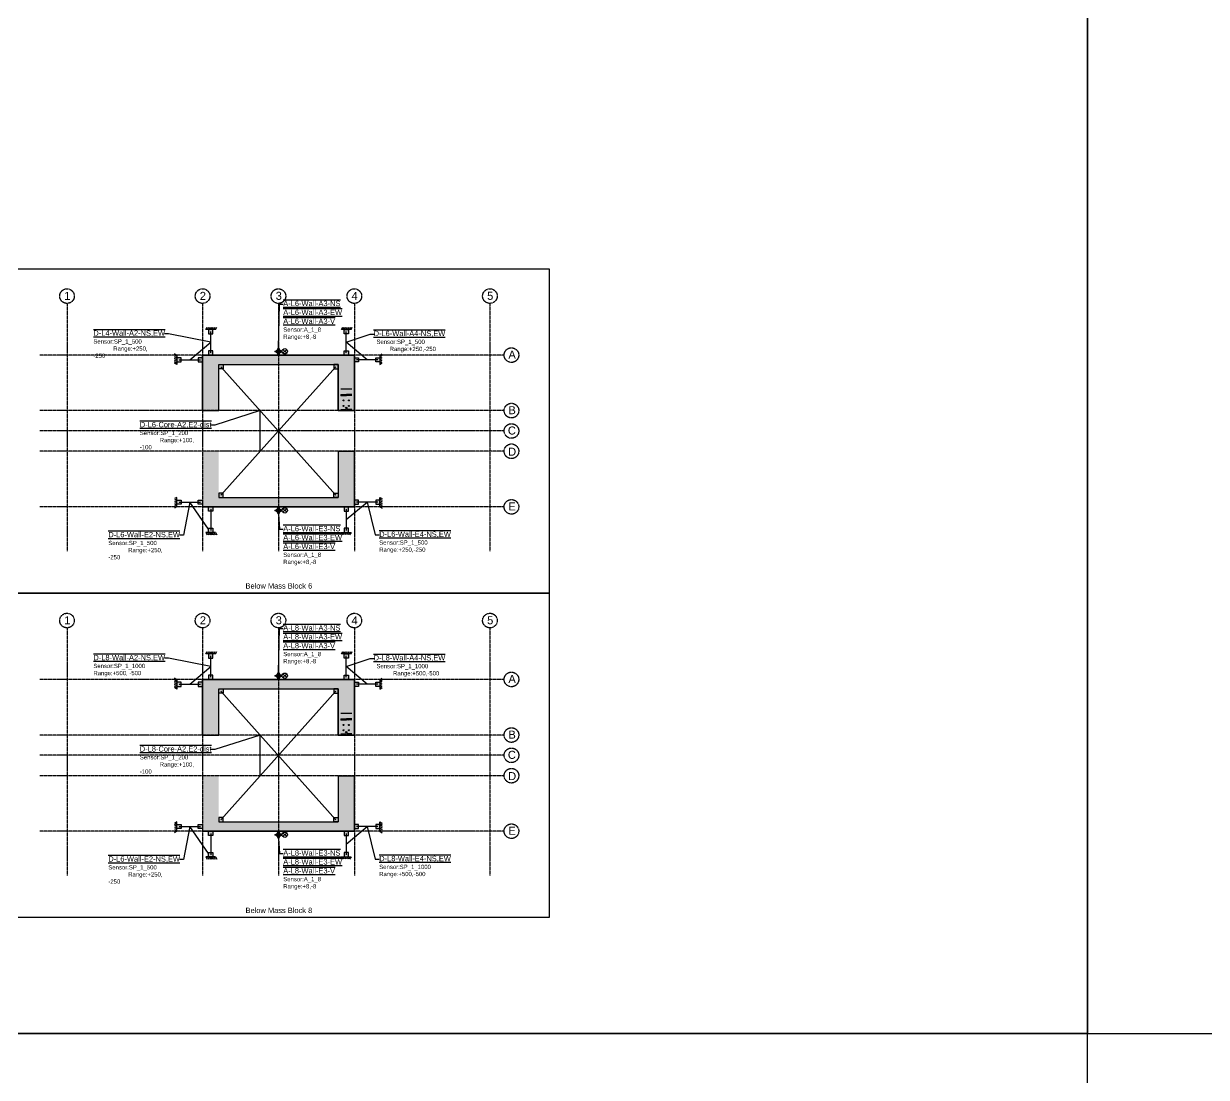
# Model space of a CAD drawing. Header units: millimetres. Extents: x -79526 to 153901, y -45620 to 21119.
# Drawn here: x -33845 to -22765, y -1752 to 8121 of the extents above; entities that cross this region are included whole.
import ezdxf
from ezdxf import colors
from ezdxf.entities.mleader import LeaderData, LeaderLine
from ezdxf.math import Vec2, Vec3

# ---------------------------------------------------------------- set-up
doc = ezdxf.new("R2010")
doc.units = ezdxf.units.MM
doc.header["$MEASUREMENT"] = 0
doc.linetypes.add('CENTER', pattern=[50.8, 31.75, -6.35, 6.35, -6.35])
for name, color, linetype in [('greygrid', 252, 'CENTER'), ('notation', 6, 'Continuous'), ('Note', 7, 'Continuous'), ('Plot', 254, 'Continuous')]:
    doc.layers.add(name, color=color, linetype=linetype)
doc.styles.get("Standard").update_dxf_attribs({"font": 'arial.ttf'})
pattern_1 = [(45, (-45947.90351, -16069.31851), (-0.08838834765, 0.08838834765), [])]
pattern_2 = [(45, (-45947.90351, -19108.77337), (-0.08838834765, 0.08838834765), [])]

msp = doc.modelspace()

# ---------------------------------------------------------------- hatches: boundary and pattern name
h = msp.add_hatch(color=1)
h.dxf.hatch_style = 1
h.paths.add_polyline_path([(-32073, 5015), (-32073, 5055), (-32113, 5055), (-32113, 5015)])
h.paths.add_polyline_path([(-32073, 5215), (-32073, 5255), (-32113, 5255), (-32113, 5215)])
edge = h.paths.add_edge_path()
edge.add_line((-32093, 5035), (-32093, 5235))
h = msp.add_hatch(color=1)
h.dxf.hatch_style = 1
h.paths.add_polyline_path([(-30843, 5015), (-30843, 5055), (-30803, 5055), (-30803, 5015)])
h.paths.add_polyline_path([(-30843, 5215), (-30843, 5255), (-30803, 5255), (-30803, 5215)])
edge = h.paths.add_edge_path()
edge.add_line((-30823, 5035), (-30823, 5235))
h = msp.add_hatch(color=1)
h.dxf.hatch_style = 1
h.paths.add_polyline_path([(-32409, 4951), (-32369, 4951), (-32369, 4991), (-32409, 4991)])
h.paths.add_polyline_path([(-32209, 4951), (-32169, 4951), (-32169, 4991), (-32209, 4991)])
edge = h.paths.add_edge_path()
edge.add_line((-32389, 4971), (-32189, 4971))
at = {"true_color": 0x939598}
h = msp.add_hatch(dxfattribs=at)
h.set_pattern_fill('ANSI31', color=252)
h.set_pattern_definition(pattern_1)
h.paths.add_polyline_path([(-32017, 4495), (-32017, 4926), (-30899, 4926), (-30899, 4495), (-30747, 4495), (-30747, 5015), (-32169, 5015), (-32169, 4495)])
h = msp.add_hatch(color=1)
h.dxf.hatch_style = 1
h.paths.add_polyline_path([(-31471, 5062), (-31458, 5084), (-31446, 5062), (-31424, 5050), (-31446, 5037), (-31458, 5015), (-31471, 5037), (-31492, 5050)])
h = msp.add_hatch(color=1)
h.dxf.hatch_style = 1
h.paths.add_polyline_path([(-30507, 4951), (-30547, 4951), (-30547, 4991), (-30507, 4991)])
h.paths.add_polyline_path([(-30707, 4951), (-30747, 4951), (-30747, 4991), (-30707, 4991)])
edge = h.paths.add_edge_path()
edge.add_line((-30527, 4971), (-30727, 4971))
h = msp.add_hatch(color=1)
h.dxf.hatch_style = 1
h.paths.add_polyline_path([(-30899, 4926), (-30939, 4926), (-30939, 4886), (-30899, 4886)])
h.paths.add_polyline_path([(-31977, 3722), (-32017, 3722), (-32017, 3682), (-31977, 3682)])
edge = h.paths.add_edge_path()
edge.add_line((-30919, 4906), (-31997, 3702))
h = msp.add_hatch(color=1)
h.dxf.hatch_style = 1
h.paths.add_polyline_path([(-32017, 4926), (-31977, 4926), (-31977, 4886), (-32017, 4886)])
h.paths.add_polyline_path([(-30939, 3722), (-30899, 3722), (-30899, 3682), (-30939, 3682)])
edge = h.paths.add_edge_path()
edge.add_line((-31997, 4906), (-30919, 3702))
h = msp.add_hatch(dxfattribs=at)
h.set_pattern_fill('ANSI31', color=252)
h.set_pattern_definition(pattern_1)
h.paths.add_polyline_path([(-32017, 4114), (-32017, 3682), (-30899, 3682), (-30899, 4114), (-30747, 4114), (-30747, 3593), (-32169, 3593), (-32169, 4114)])
h = msp.add_hatch(color=1)
h.dxf.hatch_style = 1
h.paths.add_polyline_path([(-32409, 3657), (-32369, 3657), (-32369, 3617), (-32409, 3617)])
h.paths.add_polyline_path([(-32209, 3657), (-32169, 3657), (-32169, 3617), (-32209, 3617)])
edge = h.paths.add_edge_path()
edge.add_line((-32389, 3637), (-32189, 3637))
h = msp.add_hatch(color=1)
h.dxf.hatch_style = 1
h.paths.add_polyline_path([(-30507, 3657), (-30547, 3657), (-30547, 3617), (-30507, 3617)])
h.paths.add_polyline_path([(-30707, 3657), (-30747, 3657), (-30747, 3617), (-30707, 3617)])
edge = h.paths.add_edge_path()
edge.add_line((-30527, 3637), (-30727, 3637))
h = msp.add_hatch(color=1)
h.dxf.hatch_style = 1
h.paths.add_polyline_path([(-32073, 3593), (-32073, 3553), (-32113, 3553), (-32113, 3593)])
h.paths.add_polyline_path([(-32073, 3393), (-32073, 3353), (-32113, 3353), (-32113, 3393)])
edge = h.paths.add_edge_path()
edge.add_line((-32093, 3573), (-32093, 3373))
h = msp.add_hatch(color=1)
h.dxf.hatch_style = 1
h.paths.add_polyline_path([(-31471, 3571), (-31458, 3593), (-31446, 3571), (-31424, 3559), (-31446, 3546), (-31458, 3525), (-31471, 3546), (-31492, 3559)])
h = msp.add_hatch(color=1)
h.dxf.hatch_style = 1
h.paths.add_polyline_path([(-30843, 3593), (-30843, 3553), (-30803, 3553), (-30803, 3593)])
h.paths.add_polyline_path([(-30843, 3393), (-30843, 3353), (-30803, 3353), (-30803, 3393)])
edge = h.paths.add_edge_path()
edge.add_line((-30823, 3573), (-30823, 3373))
h = msp.add_hatch(color=1)
h.dxf.hatch_style = 1
h.paths.add_polyline_path([(-32073, 1976), (-32073, 2016), (-32113, 2016), (-32113, 1976)])
h.paths.add_polyline_path([(-32073, 2176), (-32073, 2216), (-32113, 2216), (-32113, 2176)])
edge = h.paths.add_edge_path()
edge.add_line((-32093, 1996), (-32093, 2196))
h = msp.add_hatch(color=1)
h.dxf.hatch_style = 1
h.paths.add_polyline_path([(-30843, 1976), (-30843, 2016), (-30803, 2016), (-30803, 1976)])
h.paths.add_polyline_path([(-30843, 2176), (-30843, 2216), (-30803, 2216), (-30803, 2176)])
edge = h.paths.add_edge_path()
edge.add_line((-30823, 1996), (-30823, 2196))
h = msp.add_hatch(color=1)
h.dxf.hatch_style = 1
h.paths.add_polyline_path([(-31471, 2023), (-31458, 2044), (-31446, 2023), (-31424, 2010), (-31446, 1998), (-31458, 1976), (-31471, 1998), (-31492, 2010)])
h = msp.add_hatch(color=1)
h.dxf.hatch_style = 1
h.paths.add_polyline_path([(-32409, 1911), (-32369, 1911), (-32369, 1951), (-32409, 1951)])
h.paths.add_polyline_path([(-32209, 1911), (-32169, 1911), (-32169, 1951), (-32209, 1951)])
edge = h.paths.add_edge_path()
edge.add_line((-32389, 1931), (-32189, 1931))
h = msp.add_hatch(dxfattribs=at)
h.set_pattern_fill('ANSI31', color=252)
h.set_pattern_definition(pattern_2)
h.paths.add_polyline_path([(-32017, 1455), (-32017, 1887), (-30899, 1887), (-30899, 1455), (-30747, 1455), (-30747, 1976), (-32169, 1976), (-32169, 1455)])
h = msp.add_hatch(color=1)
h.dxf.hatch_style = 1
h.paths.add_polyline_path([(-30899, 1887), (-30939, 1887), (-30939, 1847), (-30899, 1847)])
h.paths.add_polyline_path([(-31977, 682), (-32017, 682), (-32017, 642), (-31977, 642)])
edge = h.paths.add_edge_path()
edge.add_line((-30919, 1867), (-31997, 662))
h = msp.add_hatch(color=1)
h.dxf.hatch_style = 1
h.paths.add_polyline_path([(-32017, 1887), (-31977, 1887), (-31977, 1847), (-32017, 1847)])
h.paths.add_polyline_path([(-30939, 682), (-30899, 682), (-30899, 642), (-30939, 642)])
edge = h.paths.add_edge_path()
edge.add_line((-31997, 1867), (-30919, 662))
h = msp.add_hatch(color=1)
h.dxf.hatch_style = 1
h.paths.add_polyline_path([(-30507, 1911), (-30547, 1911), (-30547, 1951), (-30507, 1951)])
h.paths.add_polyline_path([(-30707, 1911), (-30747, 1911), (-30747, 1951), (-30707, 1951)])
edge = h.paths.add_edge_path()
edge.add_line((-30527, 1931), (-30727, 1931))
h = msp.add_hatch(dxfattribs=at)
h.set_pattern_fill('ANSI31', color=252)
h.set_pattern_definition(pattern_2)
h.paths.add_polyline_path([(-32017, 1074), (-32017, 642), (-30899, 642), (-30899, 1074), (-30747, 1074), (-30747, 554), (-32169, 554), (-32169, 1074)])
h = msp.add_hatch(color=1)
h.dxf.hatch_style = 1
h.paths.add_polyline_path([(-32409, 618), (-32369, 618), (-32369, 578), (-32409, 578)])
h.paths.add_polyline_path([(-32209, 618), (-32169, 618), (-32169, 578), (-32209, 578)])
edge = h.paths.add_edge_path()
edge.add_line((-32389, 598), (-32189, 598))
h = msp.add_hatch(color=1)
h.dxf.hatch_style = 1
h.paths.add_polyline_path([(-30507, 618), (-30547, 618), (-30547, 578), (-30507, 578)])
h.paths.add_polyline_path([(-30707, 618), (-30747, 618), (-30747, 578), (-30707, 578)])
edge = h.paths.add_edge_path()
edge.add_line((-30527, 598), (-30727, 598))
h = msp.add_hatch(color=1)
h.dxf.hatch_style = 1
h.paths.add_polyline_path([(-32073, 554), (-32073, 514), (-32113, 514), (-32113, 554)])
h.paths.add_polyline_path([(-32073, 354), (-32073, 314), (-32113, 314), (-32113, 354)])
edge = h.paths.add_edge_path()
edge.add_line((-32093, 534), (-32093, 334))
h = msp.add_hatch(color=1)
h.dxf.hatch_style = 1
h.paths.add_polyline_path([(-31471, 532), (-31458, 554), (-31446, 532), (-31424, 519), (-31446, 507), (-31458, 485), (-31471, 507), (-31492, 519)])
h = msp.add_hatch(color=1)
h.dxf.hatch_style = 1
h.paths.add_polyline_path([(-30843, 554), (-30843, 514), (-30803, 514), (-30803, 554)])
h.paths.add_polyline_path([(-30843, 354), (-30843, 314), (-30803, 314), (-30803, 354)])
edge = h.paths.add_edge_path()
edge.add_line((-30823, 534), (-30823, 334))
at = {"layer": 'Note', "true_color": 0x000000}
h = msp.add_hatch(dxfattribs=at)
h.set_pattern_fill('ANSI31', color=18, angle=360)
h.set_pattern_definition([(45, (-227746.9614, 869086.509), (-2.24506403, 2.24506403), [])])
h.paths.add_polyline_path([(-30844, 4641, 1), (-30853, 4641, 1)])
h = msp.add_hatch(dxfattribs=at)
h.set_pattern_fill('ANSI31', color=18, angle=360)
h.set_pattern_definition([(45, (-227746.9614, 869137.309), (-2.24506403, 2.24506403), [])])
h.paths.add_polyline_path([(-30844, 4590, 1), (-30853, 4590, 1)])
h = msp.add_hatch(dxfattribs=at)
h.set_pattern_fill('ANSI31', color=18, angle=360)
h.set_pattern_definition([(45, (-227746.9614, 869188.109), (-2.24506403, 2.24506403), [])])
h.paths.add_polyline_path([(-30844, 4539, 1), (-30853, 4539, 1)])
h = msp.add_hatch(dxfattribs=at)
h.set_pattern_fill('ANSI31', color=18, angle=360)
h.set_pattern_definition([(45, (-227696.1614, 869086.509), (-2.24506403, 2.24506403), [])])
h.paths.add_polyline_path([(-30793, 4641, 1), (-30802, 4641, 1)])
h = msp.add_hatch(dxfattribs=at)
h.set_pattern_fill('ANSI31', color=18, angle=360)
h.set_pattern_definition([(45, (-227696.1614, 869137.309), (-2.24506403, 2.24506403), [])])
h.paths.add_polyline_path([(-30793, 4590, 1), (-30802, 4590, 1)])
h = msp.add_hatch(dxfattribs=at)
h.set_pattern_fill('ANSI31', color=18, angle=360)
h.set_pattern_definition([(45, (-227696.1614, 869188.109), (-2.24506403, 2.24506403), [])])
h.paths.add_polyline_path([(-30793, 4539, 1), (-30802, 4539, 1)])
h = msp.add_hatch(dxfattribs=at)
h.set_pattern_fill('ANSI31', color=18, angle=360)
h.set_pattern_definition([(45, (-227746.9614, 866047.054), (-2.24506403, 2.24506403), [])])
h.paths.add_polyline_path([(-30844, 1601, 1), (-30853, 1601, 1)])
h = msp.add_hatch(dxfattribs=at)
h.set_pattern_fill('ANSI31', color=18, angle=360)
h.set_pattern_definition([(45, (-227746.9614, 866097.854), (-2.24506403, 2.24506403), [])])
h.paths.add_polyline_path([(-30844, 1550, 1), (-30853, 1550, 1)])
h = msp.add_hatch(dxfattribs=at)
h.set_pattern_fill('ANSI31', color=18, angle=360)
h.set_pattern_definition([(45, (-227696.1614, 866047.054), (-2.24506403, 2.24506403), [])])
h.paths.add_polyline_path([(-30793, 1601, 1), (-30802, 1601, 1)])
h = msp.add_hatch(dxfattribs=at)
h.set_pattern_fill('ANSI31', color=18, angle=360)
h.set_pattern_definition([(45, (-227696.1614, 866097.854), (-2.24506403, 2.24506403), [])])
h.paths.add_polyline_path([(-30793, 1550, 1), (-30802, 1550, 1)])
h = msp.add_hatch(dxfattribs=at)
h.set_pattern_fill('ANSI31', color=18, angle=360)
h.set_pattern_definition([(45, (-227746.9614, 866148.654), (-2.24506403, 2.24506403), [])])
h.paths.add_polyline_path([(-30844, 1500, 1), (-30853, 1500, 1)])
h = msp.add_hatch(dxfattribs=at)
h.set_pattern_fill('ANSI31', color=18, angle=360)
h.set_pattern_definition([(45, (-227696.1614, 866148.654), (-2.24506403, 2.24506403), [])])
h.paths.add_polyline_path([(-30793, 1500, 1), (-30802, 1500, 1)])
at = {"layer": 'Plot', "ltscale": 0.1}
h = msp.add_hatch(dxfattribs=at)
h.set_pattern_fill('ANSI31', color=256)
h.set_pattern_definition([(45, (-424023.0704, -188369.283), (-2.24506403, 2.24506403), [])])
h.paths.add_polyline_path([(-30817, 4641, 1), (-30829, 4641, 1)])
h = msp.add_hatch(dxfattribs=at)
h.set_pattern_fill('ANSI31', color=256)
h.set_pattern_definition([(45, (-424023.0704, -188489.933), (-2.24506403, 2.24506403), [])])
h.paths.add_polyline_path([(-30817, 4520, 1), (-30829, 4520, 1)])
h = msp.add_hatch(dxfattribs=at)
h.set_pattern_fill('ANSI31', color=256)
h.set_pattern_definition([(45, (-424023.0704, -191408.738), (-2.24506403, 2.24506403), [])])
h.paths.add_polyline_path([(-30817, 1601, 1), (-30829, 1601, 1)])
h = msp.add_hatch(dxfattribs=at)
h.set_pattern_fill('ANSI31', color=256)
h.set_pattern_definition([(45, (-424023.0704, -191529.388), (-2.24506403, 2.24506403), [])])
h.paths.add_polyline_path([(-30817, 1481, 1), (-30829, 1481, 1)])

# ---------------------------------------------------------------- linework, layer by layer
at = {"color": 1}
for p, q in [((-32138, 5255), (-32126, 5277)), ((-32093, 5255), (-32138, 5255)), ((-32123, 5255), (-32111, 5277)), ((-32108, 5255), (-32096, 5277)), ((-32093, 5255), (-32081, 5277)), ((-32048, 5255), (-32093, 5255)), ((-32093, 5035), (-32093, 5235)), ((-32078, 5255), (-32066, 5277)), ((-32063, 5255), (-32051, 5277)), ((-32048, 5255), (-32036, 5277)), ((-30868, 5255), (-30856, 5277)), ((-30823, 5255), (-30868, 5255)), ((-30853, 5255), (-30841, 5277)), ((-30838, 5255), (-30826, 5277)), ((-30823, 5255), (-30811, 5277)), ((-30778, 5255), (-30823, 5255)), ((-30823, 5035), (-30823, 5235)), ((-30808, 5255), (-30796, 5277)), ((-30793, 5255), (-30781, 5277)), ((-30778, 5255), (-30766, 5277)), ((-32409, 5016), (-32431, 5028)), ((-32409, 5001), (-32431, 5013)), ((-32409, 4986), (-32431, 4998)), ((-32409, 5016), (-32409, 4971)), ((-30507, 5016), (-30485, 5028)), ((-30507, 5016), (-30507, 4971)), ((-30507, 5001), (-30485, 5013)), ((-30507, 4986), (-30485, 4998)), ((-32409, 4971), (-32431, 4983)), ((-32409, 4956), (-32431, 4968)), ((-32409, 4941), (-32431, 4953)), ((-32409, 4926), (-32431, 4938)), ((-32409, 4971), (-32409, 4926)), ((-32389, 4971), (-32239, 4971)), ((-32389, 4971), (-32189, 4971)), ((-30919, 4906), (-31997, 3702)), ((-31997, 4906), (-30919, 3702)), ((-30527, 4971), (-30727, 4971)), ((-30527, 4971), (-30677, 4971)), ((-30507, 4971), (-30485, 4983)), ((-30507, 4971), (-30507, 4926)), ((-30507, 4956), (-30485, 4968)), ((-30507, 4941), (-30485, 4953)), ((-30507, 4926), (-30485, 4938)), ((-32409, 3682), (-32431, 3670)), ((-32409, 3667), (-32431, 3655)), ((-32409, 3637), (-32409, 3682)), ((-30507, 3637), (-30507, 3682)), ((-30507, 3682), (-30485, 3670)), ((-30507, 3667), (-30485, 3655)), ((-32409, 3652), (-32431, 3640)), ((-32409, 3637), (-32431, 3625)), ((-32409, 3622), (-32431, 3610)), ((-32409, 3607), (-32431, 3595)), ((-32409, 3592), (-32431, 3580)), ((-32409, 3592), (-32409, 3637)), ((-32389, 3637), (-32239, 3637)), ((-32389, 3637), (-32189, 3637)), ((-32093, 3573), (-32093, 3373)), ((-30823, 3573), (-30823, 3373)), ((-30527, 3637), (-30727, 3637)), ((-30527, 3637), (-30677, 3637)), ((-30507, 3652), (-30485, 3640)), ((-30507, 3592), (-30507, 3637)), ((-30507, 3637), (-30485, 3625)), ((-30507, 3622), (-30485, 3610)), ((-30507, 3607), (-30485, 3595)), ((-30507, 3592), (-30485, 3580)), ((-32093, 3353), (-32138, 3353)), ((-32138, 3353), (-32126, 3331)), ((-32123, 3353), (-32111, 3331)), ((-32108, 3353), (-32096, 3331)), ((-32048, 3353), (-32093, 3353)), ((-32093, 3353), (-32081, 3331)), ((-32078, 3353), (-32066, 3331)), ((-32063, 3353), (-32051, 3331)), ((-32048, 3353), (-32036, 3331)), ((-30868, 3353), (-30881, 3331)), ((-30868, 3353), (-30823, 3353)), ((-30853, 3353), (-30866, 3331)), ((-30838, 3353), (-30851, 3331)), ((-30823, 3353), (-30836, 3331)), ((-30823, 3353), (-30778, 3353)), ((-30808, 3353), (-30821, 3331)), ((-30793, 3353), (-30806, 3331)), ((-30778, 3353), (-30791, 3331)), ((-32138, 2216), (-32126, 2238)), ((-32123, 2216), (-32111, 2238)), ((-32108, 2216), (-32096, 2238)), ((-32093, 2216), (-32081, 2238)), ((-32078, 2216), (-32066, 2238)), ((-32063, 2216), (-32051, 2238)), ((-32048, 2216), (-32036, 2238)), ((-30868, 2216), (-30856, 2238)), ((-30853, 2216), (-30841, 2238)), ((-30838, 2216), (-30826, 2238)), ((-30823, 2216), (-30811, 2238)), ((-30808, 2216), (-30796, 2238)), ((-30793, 2216), (-30781, 2238)), ((-30778, 2216), (-30766, 2238)), ((-32093, 2216), (-32138, 2216)), ((-32048, 2216), (-32093, 2216)), ((-32093, 1996), (-32093, 2196)), ((-30823, 2216), (-30868, 2216)), ((-30778, 2216), (-30823, 2216)), ((-30823, 1996), (-30823, 2196)), ((-32409, 1976), (-32431, 1989)), ((-32409, 1961), (-32431, 1974)), ((-32409, 1946), (-32431, 1959)), ((-32409, 1931), (-32431, 1944)), ((-32409, 1916), (-32431, 1929)), ((-32409, 1901), (-32431, 1914)), ((-32409, 1886), (-32431, 1899)), ((-32409, 1976), (-32409, 1931)), ((-32409, 1931), (-32409, 1886)), ((-32389, 1931), (-32239, 1931)), ((-32389, 1931), (-32189, 1931)), ((-30527, 1931), (-30727, 1931)), ((-30527, 1931), (-30677, 1931)), ((-30507, 1976), (-30485, 1989)), ((-30507, 1976), (-30507, 1931)), ((-30507, 1961), (-30485, 1974)), ((-30507, 1946), (-30485, 1959)), ((-30507, 1931), (-30485, 1944)), ((-30507, 1931), (-30507, 1886)), ((-30507, 1916), (-30485, 1929)), ((-30507, 1901), (-30485, 1914)), ((-30507, 1886), (-30485, 1899)), ((-30919, 1867), (-31997, 662)), ((-31997, 1867), (-30919, 662)), ((-32409, 643), (-32431, 630)), ((-32409, 628), (-32431, 615)), ((-32409, 613), (-32431, 600)), ((-32409, 598), (-32431, 585)), ((-32409, 583), (-32431, 570)), ((-32409, 568), (-32431, 555)), ((-32409, 598), (-32409, 643)), ((-32409, 553), (-32409, 598)), ((-32389, 598), (-32239, 598)), ((-32389, 598), (-32189, 598)), ((-30527, 598), (-30727, 598)), ((-30527, 598), (-30677, 598)), ((-30507, 598), (-30507, 643)), ((-30507, 643), (-30485, 630)), ((-30507, 628), (-30485, 615)), ((-30507, 613), (-30485, 600)), ((-30507, 553), (-30507, 598)), ((-30507, 598), (-30485, 585)), ((-30507, 583), (-30485, 570)), ((-30507, 568), (-30485, 555)), ((-32409, 553), (-32431, 540)), ((-32093, 534), (-32093, 334)), ((-30823, 534), (-30823, 334)), ((-30507, 553), (-30485, 540)), ((-32093, 314), (-32138, 314)), ((-32138, 314), (-32126, 292)), ((-32123, 314), (-32111, 292)), ((-32108, 314), (-32096, 292)), ((-32048, 314), (-32093, 314)), ((-32093, 314), (-32081, 292)), ((-32078, 314), (-32066, 292)), ((-32063, 314), (-32051, 292)), ((-32048, 314), (-32036, 292)), ((-30868, 314), (-30881, 292)), ((-30868, 314), (-30823, 314)), ((-30853, 314), (-30866, 292)), ((-30838, 314), (-30851, 292)), ((-30823, 314), (-30836, 292)), ((-30823, 314), (-30778, 314)), ((-30808, 314), (-30821, 292)), ((-30793, 314), (-30806, 292)), ((-30778, 314), (-30791, 292))]:
    msp.add_line(p, q, dxfattribs=at)
for p, q in [((-32169, 4495), (-32169, 5015)), ((-32169, 5015), (-30747, 5015)), ((-31492, 5050), (-31424, 5050)), ((-31424, 5050), (-31424, 5050)), ((-30747, 4495), (-30747, 5015)), ((-30747, 4495), (-30899, 4495)), ((-30747, 3593), (-32169, 3593)), ((-31492, 3559), (-31424, 3559)), ((-31424, 3559), (-31424, 3559)), ((-31492, 2010), (-31424, 2010)), ((-31424, 2010), (-31424, 2010)), ((-32169, 1455), (-32169, 1976)), ((-32169, 1976), (-30747, 1976)), ((-30747, 1455), (-30747, 1976)), ((-30747, 1455), (-30899, 1455)), ((-30747, 554), (-32169, 554)), ((-31492, 519), (-31424, 519)), ((-31424, 519), (-31424, 519))]:
    msp.add_line(p, q)
at = {"color": 5}
for p, q in [((-31381, 5069), (-31417, 5033)), ((-31417, 5069), (-31381, 5033)), ((-31381, 3578), (-31417, 3542)), ((-31417, 3578), (-31381, 3542)), ((-31381, 2029), (-31417, 1994)), ((-31417, 2029), (-31381, 1994)), ((-31381, 538), (-31417, 503)), ((-31417, 538), (-31381, 503))]:
    msp.add_line(p, q, dxfattribs=at)
for points in [[(-42427, -1340), (-23878, -1340), (-23878, 17493), (-42427, 17493)], [(-23878, -1340), (-5329, -1340), (-5329, 17493), (-23878, 17493)], [(-33995, 5824), (-28921, 5824), (-28921, 2784), (-33995, 2784)], [(-33995, 2784), (-28921, 2784), (-28921, -255), (-33995, -255)], [(-42427, -20172), (-23878, -20172), (-23878, -1340), (-42427, -1340)]]:
    msp.add_lwpolyline(points, close=True)
at = {"color": 1}
for points in [[(-32073, 5215), (-32073, 5255), (-32113, 5255), (-32113, 5215)], [(-30843, 5215), (-30843, 5255), (-30803, 5255), (-30803, 5215)], [(-32409, 4951), (-32369, 4951), (-32369, 4991), (-32409, 4991)], [(-32209, 4951), (-32169, 4951), (-32169, 4991), (-32209, 4991)], [(-32073, 5015), (-32073, 5055), (-32113, 5055), (-32113, 5015)], [(-30843, 5015), (-30843, 5055), (-30803, 5055), (-30803, 5015)], [(-30707, 4951), (-30747, 4951), (-30747, 4991), (-30707, 4991)], [(-30507, 4951), (-30547, 4951), (-30547, 4991), (-30507, 4991)], [(-32017, 4926), (-31977, 4926), (-31977, 4886), (-32017, 4886)], [(-30899, 4926), (-30939, 4926), (-30939, 4886), (-30899, 4886)], [(-32409, 3657), (-32369, 3657), (-32369, 3617), (-32409, 3617)], [(-32209, 3657), (-32169, 3657), (-32169, 3617), (-32209, 3617)], [(-31977, 3722), (-32017, 3722), (-32017, 3682), (-31977, 3682)], [(-30939, 3722), (-30899, 3722), (-30899, 3682), (-30939, 3682)], [(-30707, 3657), (-30747, 3657), (-30747, 3617), (-30707, 3617)], [(-30507, 3657), (-30547, 3657), (-30547, 3617), (-30507, 3617)], [(-32073, 3593), (-32073, 3553), (-32113, 3553), (-32113, 3593)], [(-30843, 3593), (-30843, 3553), (-30803, 3553), (-30803, 3593)], [(-32073, 3393), (-32073, 3353), (-32113, 3353), (-32113, 3393)], [(-30843, 3393), (-30843, 3353), (-30803, 3353), (-30803, 3393)], [(-32073, 2176), (-32073, 2216), (-32113, 2216), (-32113, 2176)], [(-30843, 2176), (-30843, 2216), (-30803, 2216), (-30803, 2176)], [(-32073, 1976), (-32073, 2016), (-32113, 2016), (-32113, 1976)], [(-30843, 1976), (-30843, 2016), (-30803, 2016), (-30803, 1976)], [(-32409, 1911), (-32369, 1911), (-32369, 1951), (-32409, 1951)], [(-32209, 1911), (-32169, 1911), (-32169, 1951), (-32209, 1951)], [(-32017, 1887), (-31977, 1887), (-31977, 1847), (-32017, 1847)], [(-30899, 1887), (-30939, 1887), (-30939, 1847), (-30899, 1847)], [(-30707, 1911), (-30747, 1911), (-30747, 1951), (-30707, 1951)], [(-30507, 1911), (-30547, 1911), (-30547, 1951), (-30507, 1951)], [(-31977, 682), (-32017, 682), (-32017, 642), (-31977, 642)], [(-30939, 682), (-30899, 682), (-30899, 642), (-30939, 642)], [(-32409, 618), (-32369, 618), (-32369, 578), (-32409, 578)], [(-32209, 618), (-32169, 618), (-32169, 578), (-32209, 578)], [(-30707, 618), (-30747, 618), (-30747, 578), (-30707, 578)], [(-30507, 618), (-30547, 618), (-30547, 578), (-30507, 578)], [(-32073, 554), (-32073, 514), (-32113, 514), (-32113, 554)], [(-30843, 554), (-30843, 514), (-30803, 514), (-30803, 554)], [(-32073, 354), (-32073, 314), (-32113, 314), (-32113, 354)], [(-30843, 354), (-30843, 314), (-30803, 314), (-30803, 354)]]:
    msp.add_lwpolyline(points, close=True, dxfattribs=at)
for points in [[(-32017, 4495), (-32017, 4926), (-30899, 4926), (-30899, 4495), (-30747, 4495), (-30747, 5015), (-32169, 5015), (-32169, 4495), (-32017, 4495)], [(-31471, 5062), (-31458, 5084), (-31446, 5062), (-31424, 5050), (-31446, 5037), (-31458, 5015), (-31471, 5037), (-31492, 5050), (-31471, 5062)], [(-31471, 3571), (-31458, 3593), (-31446, 3571), (-31424, 3559), (-31446, 3546), (-31458, 3525), (-31471, 3546), (-31492, 3559), (-31471, 3571)], [(-31471, 2023), (-31458, 2044), (-31446, 2023), (-31424, 2010), (-31446, 1998), (-31458, 1976), (-31471, 1998), (-31492, 2010), (-31471, 2023)], [(-32017, 1455), (-32017, 1887), (-30899, 1887), (-30899, 1455), (-30747, 1455), (-30747, 1976), (-32169, 1976), (-32169, 1455), (-32017, 1455)], [(-31471, 532), (-31458, 554), (-31446, 532), (-31424, 519), (-31446, 507), (-31458, 485), (-31471, 507), (-31492, 519), (-31471, 532)]]:
    msp.add_lwpolyline(points)
at = {"color": 5}
for centre in [(-31399, 5051), (-31399, 3560), (-31399, 2011), (-31399, 521)]:
    msp.add_circle(centre, 25, dxfattribs=at)
at = {"layer": 'greygrid', "lineweight": -2, "ltscale": 0.2}
for p, q in [((-33439, 5499), (-33439, 3178)), ((-32169, 5499), (-32169, 3178)), ((-31458, 5499), (-31458, 3178)), ((-30747, 5499), (-30747, 3178)), ((-29477, 5499), (-29477, 3178)), ((-29343, 5015), (-33695, 5015)), ((-29343, 4495), (-33695, 4495)), ((-29343, 4304), (-33695, 4304)), ((-29343, 4114), (-33695, 4114)), ((-29343, 3593), (-33695, 3593)), ((-33439, 2460), (-33439, 139)), ((-32169, 2460), (-32169, 139)), ((-31458, 2460), (-31458, 139)), ((-30747, 2460), (-30747, 139)), ((-29477, 2460), (-29477, 139)), ((-29343, 1976), (-33695, 1976)), ((-29343, 1455), (-33695, 1455)), ((-29343, 1265), (-33695, 1265)), ((-29343, 1074), (-33695, 1074)), ((-29343, 554), (-33695, 554))]:
    msp.add_line(p, q, dxfattribs=at)
at = {"layer": 'greygrid', "ltscale": 0.2}
for centre in [(-33439, 5568), (-32169, 5568), (-31458, 5568), (-30747, 5568), (-30747, 5568), (-29477, 5568), (-29275, 5015), (-29275, 4495), (-29275, 4304), (-29275, 4114), (-29275, 3593), (-33439, 2528), (-32169, 2528), (-31458, 2528), (-30747, 2528), (-30747, 2528), (-29477, 2528), (-29275, 1976), (-29275, 1455), (-29275, 1265), (-29275, 1074), (-29275, 554)]:
    msp.add_circle(centre, 68.5, dxfattribs=at)
at = {"layer": 'Note'}
for p, q in [((-32169, 5015), (-30747, 5015)), ((-32169, 5015), (-32169, 4495)), ((-30747, 5015), (-30747, 4495)), ((-30747, 5015), (-30747, 4495)), ((-32017, 4926), (-30899, 4926)), ((-30899, 4495), (-30899, 4926)), ((-30899, 4495), (-30747, 4495)), ((-30899, 4495), (-30747, 4495)), ((-30899, 4114), (-30899, 3682)), ((-30899, 4114), (-30747, 4114)), ((-30899, 4114), (-30747, 4114)), ((-30747, 3593), (-30747, 4114)), ((-32017, 3682), (-30899, 3682)), ((-32169, 3593), (-30747, 3593)), ((-32169, 1976), (-30747, 1976)), ((-32169, 1976), (-32169, 1455)), ((-32017, 1887), (-30899, 1887)), ((-30899, 1455), (-30899, 1887)), ((-30747, 1976), (-30747, 1455)), ((-30747, 1976), (-30747, 1455)), ((-30899, 1455), (-30747, 1455)), ((-30899, 1455), (-30747, 1455)), ((-30899, 1074), (-30899, 642)), ((-30899, 1074), (-30747, 1074)), ((-30899, 1074), (-30747, 1074)), ((-30747, 554), (-30747, 1074)), ((-32017, 642), (-30899, 642)), ((-32169, 554), (-30747, 554))]:
    msp.add_line(p, q, dxfattribs=at)
for centre in [(-30848, 4641), (-30848, 4590), (-30848, 4539), (-30798, 4641), (-30798, 4590), (-30798, 4539), (-30848, 1601), (-30848, 1550), (-30798, 1601), (-30798, 1550), (-30848, 1500), (-30798, 1500)]:
    msp.add_circle(centre, 4.76, dxfattribs=at)
at = {"layer": 'Plot'}
for p, q in [((-30772, 4697), (-30874, 4697)), ((-30874, 4645), (-30826, 4645)), ((-30874, 4636), (-30826, 4636)), ((-30772, 4645), (-30820, 4645)), ((-30772, 4636), (-30820, 4636)), ((-30874, 4504), (-30826, 4504)), ((-30874, 4495), (-30826, 4495)), ((-30772, 4504), (-30820, 4504)), ((-30772, 4495), (-30820, 4495)), ((-30772, 1658), (-30874, 1658)), ((-30874, 1606), (-30826, 1606)), ((-30874, 1596), (-30826, 1596)), ((-30772, 1606), (-30820, 1606)), ((-30772, 1596), (-30820, 1596)), ((-30874, 1465), (-30826, 1465)), ((-30874, 1455), (-30826, 1455)), ((-30772, 1465), (-30820, 1465)), ((-30772, 1455), (-30820, 1455))]:
    msp.add_line(p, q, dxfattribs=at)
at = {"layer": 'Plot', "ltscale": 0.1}
for p, q in [((-30874, 4647), (-30874, 4634)), ((-30899, 4495), (-30874, 4495)), ((-30874, 1608), (-30874, 1595)), ((-30899, 1455), (-30874, 1455))]:
    msp.add_line(p, q, dxfattribs=at)
for centre in [(-30823, 4641), (-30823, 4520), (-30823, 1601), (-30823, 1481)]:
    msp.add_circle(centre, 6.35, dxfattribs=at)

# ---------------------------------------------------------------- texts
at = {"layer": 'greygrid', "color": 251, "lineweight": -2, "ltscale": 0.2, "true_color": 0x525252, "char_height": 75, "attachment_point": 5}
for s, insert in [('1', (-33436, 5570)), ('2', (-32166, 5570)), ('3', (-31455, 5570)), ('4', (-30744, 5570)), ('5', (-29474, 5570)), ('A', (-29269, 5019)), ('B', (-29269, 4499)), ('C', (-29271, 4308)), ('D', (-29269, 4110)), ('E', (-29269, 3597)), ('1', (-33436, 2530)), ('2', (-32166, 2530)), ('3', (-31455, 2530)), ('4', (-30744, 2530)), ('5', (-29474, 2530)), ('A', (-29269, 1980)), ('B', (-29269, 1459)), ('C', (-29271, 1269)), ('D', (-29269, 1070)), ('E', (-29269, 558))]:
    msp.add_mtext_dynamic_manual_height_columns(s, width=22.5, gutter_width=50, heights=[0], dxfattribs=dict(at, insert=insert))
at = {"layer": 'greygrid', "lineweight": -2, "ltscale": 0.2, "char_height": 50, "attachment_point": 5}
for s, insert in [('Below Mass Block 6', (-31454, 2852)), ('Below Mass Block 8', (-31454, -188))]:
    msp.add_mtext_dynamic_manual_height_columns(s, width=881.73, gutter_width=50, heights=[0], dxfattribs=dict(at, insert=insert))

# ---------------------------------------------------------------- leaders
at = {"layer": 'notation'}
ml = msp.add_multileader_mtext('Standard', dxfattribs=at)
ml.set_content('\\pxsm1,ql;{\\L\\OA-L6-Wall-A3-NS\\PA-L6-Wall-A3-EW}\\P{\\L\\OA-L6-Wall-A3-V}\\P{\\H0.8x;Sensor:A_1_8                     \\PRange:+8,-8}', color=256)
ml.set_leader_properties()
ml.build(insert=Vec2(0, 0))
ml.multileader.update_dxf_attribs({"dogleg_length": 0.36, "arrow_head_size": 0.18})
ctx = ml.context
ctx.base_point, ctx.char_height, ctx.arrow_head_size, ctx.landing_gap_size, ctx.plane_origin = Vec3(-31414, 5493), 50, 0.18, 0.09, Vec3(-31478, 5583)
notes = []
notes.append((ctx, [(1, (1, 1, 0), (-31449, 5493), (1, 0), 35.4, [(1, [(-31458, 5084)], 0, [])])]))
ctx.mtext.insert, ctx.mtext.rotation, ctx.mtext.width, ctx.mtext.flow_direction = Vec3(-31413, 5524), 6.283185, 661.08, 5
ml = msp.add_multileader_mtext('Standard', dxfattribs=at)
ml.set_content('\\pxsm1;{\\L\\OD-L4-Wall-A2-NS,EW}\\P\\pql;{\\H0.8x;Sensor:SP_1_500                Range:+250, -250}', color=256)
ml.set_leader_properties()
ml.build(insert=Vec2(0, 0))
ml.multileader.update_dxf_attribs({"dogleg_length": 0.36, "arrow_head_size": 0.18})
ctx = ml.context
ctx.base_point, ctx.char_height, ctx.arrow_head_size, ctx.landing_gap_size, ctx.plane_origin, ctx.plane_x_axis, ctx.plane_y_axis = Vec3(-33192, 5215), 50, 0.18, 0.09, Vec3(-32842, 5416), Vec3(1, 0.000009), Vec3(-0.000009, 1)
notes.append((ctx, [(1, (1, 1, 0), (-32489, 5215), (-1, -0.000009), 37.5, [(1, [(-32289, 4971), (-32093, 5135)], 0, [])])]))
ctx.mtext.insert, ctx.mtext.text_direction, ctx.mtext.rotation, ctx.mtext.width, ctx.mtext.flow_direction = Vec3(-33192, 5246), Vec3(1, 0.000009), 0.000009, 510.98, 5
ml = msp.add_multileader_mtext('Standard', dxfattribs=at)
ml.set_content('\\pxsm1;{\\L\\OD-L6-Wall-A4-NS,EW}\\P\\pql;{\\H0.8x;Sensor:SP_1_500                     Range:+250,-250}', color=256)
ml.set_leader_properties()
ml.build(insert=Vec2(0, 0))
ml.multileader.update_dxf_attribs({"dogleg_length": 0.36, "arrow_head_size": 0.18})
ctx = ml.context
ctx.base_point, ctx.char_height, ctx.arrow_head_size, ctx.landing_gap_size, ctx.plane_origin = Vec3(-30560, 5212), 50, 0.18, 0.09, Vec3(-30230, 5084)
ctx.text_align_type = 2
notes.append((ctx, [(1, (1, 1, 0), (-30598, 5212), (1, 0), 37.5, [(1, [(-30627, 4971), (-30823, 5135)], 0, [])])]))
ctx.mtext.insert, ctx.mtext.width, ctx.mtext.defined_height, ctx.mtext.alignment, ctx.mtext.flow_direction = Vec3(-29895, 5243), 644.91, 197, 3, 5
ml = msp.add_multileader_mtext('Standard', dxfattribs=at)
ml.set_content('\\pxsm1,ql;{\\L\\OD-L6-Core-A2,E2-dist\\P\\H0.8x;\\l\\oSensor:SP_1_200                Range:+100, -100}', color=256)
ml.set_leader_properties()
ml.build(insert=Vec2(0, 0))
ml.multileader.update_dxf_attribs({"dogleg_length": 0.36, "arrow_head_size": 0.18})
ctx = ml.context
ctx.base_point, ctx.char_height, ctx.arrow_head_size, ctx.landing_gap_size, ctx.plane_origin, ctx.plane_x_axis, ctx.plane_y_axis = Vec3(-32757, 4359), 50, 0.18, 0.09, Vec3(-32347, 4667), Vec3(1, 0.000009), Vec3(-0.000009, 1)
notes.append((ctx, [(1, (1, 1, 0), (-32053, 4359), (-1, -0.000009), 37.5, [(1, [(-31628, 4114), (-31628, 4495)], 0, [])])]))
ctx.mtext.insert, ctx.mtext.text_direction, ctx.mtext.rotation, ctx.mtext.width, ctx.mtext.flow_direction = Vec3(-32757, 4389), Vec3(1, 0.000009), 0.000009, 510.98, 5
ml = msp.add_multileader_mtext('Standard', dxfattribs=at)
ml.set_content('\\pxsm1;{\\L\\OD-L6-Wall-E2-NS,EW}\\P\\pql;{\\H0.8x;Sensor:SP_1_500                Range:+250, -250}', color=256)
ml.set_leader_properties()
ml.build(insert=Vec2(0, 0))
ml.multileader.update_dxf_attribs({"dogleg_length": 0.36, "arrow_head_size": 0.18})
ctx = ml.context
ctx.base_point, ctx.char_height, ctx.arrow_head_size, ctx.landing_gap_size, ctx.plane_origin, ctx.plane_x_axis, ctx.plane_y_axis = Vec3(-33052, 3327), 50, 0.18, 0.09, Vec3(-32665, 3830), Vec3(1, 0.000009), Vec3(-0.000009, 1)
notes.append((ctx, [(1, (1, 1, 0), (-32349, 3327), (-1, -0.000009), 37.5, [(1, [(-32113, 3385), (-32289, 3637)], 0, [])])]))
ctx.mtext.insert, ctx.mtext.text_direction, ctx.mtext.rotation, ctx.mtext.width, ctx.mtext.flow_direction = Vec3(-33052, 3358), Vec3(1, 0.000009), 0.000009, 510.98, 5
ml = msp.add_multileader_mtext('Standard', dxfattribs=at)
ml.set_content('{\\L\\OD-L6-Wall-E4-NS,EW}\\P{\\H0.8x;Sensor:SP_1_500                    Range:+250,-250}', color=256)
ml.set_leader_properties()
ml.build(insert=Vec2(0, 0))
ml.multileader.update_dxf_attribs({"dogleg_length": 0.36, "arrow_head_size": 0.18})
ctx = ml.context
ctx.base_point, ctx.char_height, ctx.arrow_head_size, ctx.landing_gap_size, ctx.plane_origin, ctx.plane_x_axis, ctx.plane_y_axis = Vec3(-30514, 3331), 50, 0.18, 0.09, Vec3(-30184, 3459), Vec3(1, 0.000009), Vec3(-0.000009, 1)
notes.append((ctx, [(1, (1, 1, 0), (-30552, 3331), (1, 0.000009), 37.5, [(1, [(-30823, 3473), (-30627, 3637)], 0, [])])]))
ctx.mtext.insert, ctx.mtext.text_direction, ctx.mtext.rotation, ctx.mtext.width, ctx.mtext.flow_direction = Vec3(-30514, 3362), Vec3(1, 0.000009), 0.000009, 510.98, 5
ml = msp.add_multileader_mtext('Standard', dxfattribs=at)
ml.set_content('\\pxsm1,ql;{\\L\\OA-L6-Wall-E3-NS\\PA-L6-Wall-E3-EW}\\P{\\L\\OA-L6-Wall-E3-V}\\P{\\H0.8x;Sensor:A_1_8                     \\PRange:+8,-8}', color=256)
ml.set_leader_properties()
ml.build(insert=Vec2(0, 0))
ml.multileader.update_dxf_attribs({"dogleg_length": 0.36, "arrow_head_size": 0.18})
ctx = ml.context
ctx.base_point, ctx.char_height, ctx.arrow_head_size, ctx.landing_gap_size, ctx.plane_origin = Vec3(-31414, 3383), 50, 0.18, 0.09, Vec3(-31478, 3474)
notes.append((ctx, [(1, (1, 1, 0), (-31449, 3383), (1, 0), 35.4, [(1, [(-31458, 3525)], 0, [])])]))
ctx.mtext.insert, ctx.mtext.rotation, ctx.mtext.width, ctx.mtext.flow_direction = Vec3(-31413, 3414), 6.283185, 661.08, 5
ml = msp.add_multileader_mtext('Standard', dxfattribs=at)
ml.set_content('\\pxsm1,ql;{\\L\\OA-L8-Wall-A3-NS\\PA-L8-Wall-A3-EW}\\P{\\L\\OA-L8-Wall-A3-V}\\P{\\H0.8x;Sensor:A_1_8                     \\PRange:+8,-8}', color=256)
ml.set_leader_properties()
ml.build(insert=Vec2(0, 0))
ml.multileader.update_dxf_attribs({"dogleg_length": 0.36, "arrow_head_size": 0.18})
ctx = ml.context
ctx.base_point, ctx.char_height, ctx.arrow_head_size, ctx.landing_gap_size, ctx.plane_origin = Vec3(-31414, 2454), 50, 0.18, 0.09, Vec3(-31478, 2544)
notes.append((ctx, [(1, (1, 1, 0), (-31449, 2454), (1, 0), 35.4, [(1, [(-31458, 2044)], 0, [])])]))
ctx.mtext.insert, ctx.mtext.rotation, ctx.mtext.width, ctx.mtext.flow_direction = Vec3(-31413, 2484), 6.283185, 661.08, 5
ml = msp.add_multileader_mtext('Standard', dxfattribs=at)
ml.set_content('\\pxsm1;{\\L\\OD-L8-Wall-A2-NS,EW}\\P\\pql;{\\H0.8x;Sensor:SP_1_1000                Range:+500, -500}', color=256)
ml.set_leader_properties()
ml.build(insert=Vec2(0, 0))
ml.multileader.update_dxf_attribs({"dogleg_length": 0.36, "arrow_head_size": 0.18})
ctx = ml.context
ctx.base_point, ctx.char_height, ctx.arrow_head_size, ctx.landing_gap_size, ctx.plane_origin, ctx.plane_x_axis, ctx.plane_y_axis = Vec3(-33192, 2176), 50, 0.18, 0.09, Vec3(-32842, 2377), Vec3(1, 0.000009), Vec3(-0.000009, 1)
notes.append((ctx, [(1, (1, 1, 0), (-32489, 2176), (-1, -0.000009), 37.5, [(1, [(-32289, 1931), (-32093, 2096)], 0, [])])]))
ctx.mtext.insert, ctx.mtext.text_direction, ctx.mtext.rotation, ctx.mtext.width, ctx.mtext.flow_direction = Vec3(-33192, 2206), Vec3(1, 0.000009), 0.000009, 510.98, 5
ml = msp.add_multileader_mtext('Standard', dxfattribs=at)
ml.set_content('\\pxsm1;{\\L\\OD-L8-Wall-A4-NS,EW}\\P\\pql;{\\H0.8x;Sensor:SP_1_1000                     Range:+500,-500}', color=256)
ml.set_leader_properties()
ml.build(insert=Vec2(0, 0))
ml.multileader.update_dxf_attribs({"dogleg_length": 0.36, "arrow_head_size": 0.18})
ctx = ml.context
ctx.base_point, ctx.char_height, ctx.arrow_head_size, ctx.landing_gap_size, ctx.plane_origin = Vec3(-30560, 2173), 50, 0.18, 0.09, Vec3(-30230, 2045)
ctx.text_align_type = 2
notes.append((ctx, [(1, (1, 1, 0), (-30598, 2173), (1, 0), 37.5, [(1, [(-30627, 1931), (-30823, 2096)], 0, [])])]))
ctx.mtext.insert, ctx.mtext.width, ctx.mtext.defined_height, ctx.mtext.alignment, ctx.mtext.flow_direction = Vec3(-29895, 2204), 644.91, 197, 3, 5
ml = msp.add_multileader_mtext('Standard', dxfattribs=at)
ml.set_content('\\pxsm1,ql;{\\L\\OD-L8-Core-A2,E2-dist\\P\\H0.8x;\\l\\oSensor:SP_1_200                Range:+100, -100}', color=256)
ml.set_leader_properties()
ml.build(insert=Vec2(0, 0))
ml.multileader.update_dxf_attribs({"dogleg_length": 0.36, "arrow_head_size": 0.18})
ctx = ml.context
ctx.base_point, ctx.char_height, ctx.arrow_head_size, ctx.landing_gap_size, ctx.plane_origin, ctx.plane_x_axis, ctx.plane_y_axis = Vec3(-32757, 1319), 50, 0.18, 0.09, Vec3(-32347, 1627), Vec3(1, 0.000009), Vec3(-0.000009, 1)
notes.append((ctx, [(1, (1, 1, 0), (-32053, 1319), (-1, -0.000009), 37.5, [(1, [(-31628, 1074), (-31628, 1455)], 0, [])])]))
ctx.mtext.insert, ctx.mtext.text_direction, ctx.mtext.rotation, ctx.mtext.width, ctx.mtext.flow_direction = Vec3(-32757, 1350), Vec3(1, 0.000009), 0.000009, 510.98, 5
ml = msp.add_multileader_mtext('Standard', dxfattribs=at)
ml.set_content('\\pxsm1;{\\L\\OD-L6-Wall-E2-NS,EW}\\P\\pql;{\\H0.8x;Sensor:SP_1_500                Range:+250, -250}', color=256)
ml.set_leader_properties()
ml.build(insert=Vec2(0, 0))
ml.multileader.update_dxf_attribs({"dogleg_length": 0.36, "arrow_head_size": 0.18})
ctx = ml.context
ctx.base_point, ctx.char_height, ctx.arrow_head_size, ctx.landing_gap_size, ctx.plane_origin, ctx.plane_x_axis, ctx.plane_y_axis = Vec3(-33052, 288), 50, 0.18, 0.09, Vec3(-32665, 791), Vec3(1, 0.000009), Vec3(-0.000009, 1)
notes.append((ctx, [(1, (1, 1, 0), (-32349, 288), (-1, -0.000009), 37.5, [(1, [(-32113, 346), (-32289, 598)], 0, [])])]))
ctx.mtext.insert, ctx.mtext.text_direction, ctx.mtext.rotation, ctx.mtext.width, ctx.mtext.flow_direction = Vec3(-33052, 319), Vec3(1, 0.000009), 0.000009, 510.98, 5
ml = msp.add_multileader_mtext('Standard', dxfattribs=at)
ml.set_content('{\\L\\OD-L8-Wall-E4-NS,EW}\\P{\\H0.8x;Sensor:SP_1_1000                    Range:+500,-500}', color=256)
ml.set_leader_properties()
ml.build(insert=Vec2(0, 0))
ml.multileader.update_dxf_attribs({"dogleg_length": 0.36, "arrow_head_size": 0.18})
ctx = ml.context
ctx.base_point, ctx.char_height, ctx.arrow_head_size, ctx.landing_gap_size, ctx.plane_origin, ctx.plane_x_axis, ctx.plane_y_axis = Vec3(-30514, 292), 50, 0.18, 0.09, Vec3(-30184, 420), Vec3(1, 0.000009), Vec3(-0.000009, 1)
notes.append((ctx, [(1, (1, 1, 0), (-30552, 292), (1, 0.000009), 37.5, [(1, [(-30823, 434), (-30627, 598)], 0, [])])]))
ctx.mtext.insert, ctx.mtext.text_direction, ctx.mtext.rotation, ctx.mtext.width, ctx.mtext.flow_direction = Vec3(-30514, 323), Vec3(1, 0.000009), 0.000009, 510.98, 5
ml = msp.add_multileader_mtext('Standard', dxfattribs=at)
ml.set_content('\\pxsm1,ql;{\\L\\OA-L8-Wall-E3-NS\\PA-L8-Wall-E3-EW}\\P{\\L\\OA-L8-Wall-E3-V}\\P{\\H0.8x;Sensor:A_1_8                     \\PRange:+8,-8}', color=256)
ml.set_leader_properties()
ml.build(insert=Vec2(0, 0))
ml.multileader.update_dxf_attribs({"dogleg_length": 0.36, "arrow_head_size": 0.18})
ctx = ml.context
ctx.base_point, ctx.char_height, ctx.arrow_head_size, ctx.landing_gap_size, ctx.plane_origin = Vec3(-31414, 344), 50, 0.18, 0.09, Vec3(-31478, 434)
notes.append((ctx, [(1, (1, 1, 0), (-31449, 344), (1, 0), 35.4, [(1, [(-31458, 485)], 0, [])])]))
ctx.mtext.insert, ctx.mtext.rotation, ctx.mtext.width, ctx.mtext.flow_direction = Vec3(-31413, 375), 6.283185, 661.08, 5
for ctx, leaders in notes:
    for number, flags, end, landing, length, lines in leaders:
        leader = LeaderData()
        leader.index, (leader.has_last_leader_line, leader.has_dogleg_vector, leader.attachment_direction) = number, flags
        leader.last_leader_point, leader.dogleg_vector, leader.dogleg_length = Vec3(end), Vec3(landing), length
        for number, points, colour, breaks in lines:
            line = LeaderLine()
            line.index, line.vertices, line.color, line.breaks = number, Vec3.list(points), colors.encode_raw_color(colour), breaks
            leader.lines.append(line)
        ctx.leaders.append(leader)

doc.saveas('drawing.dxf')
